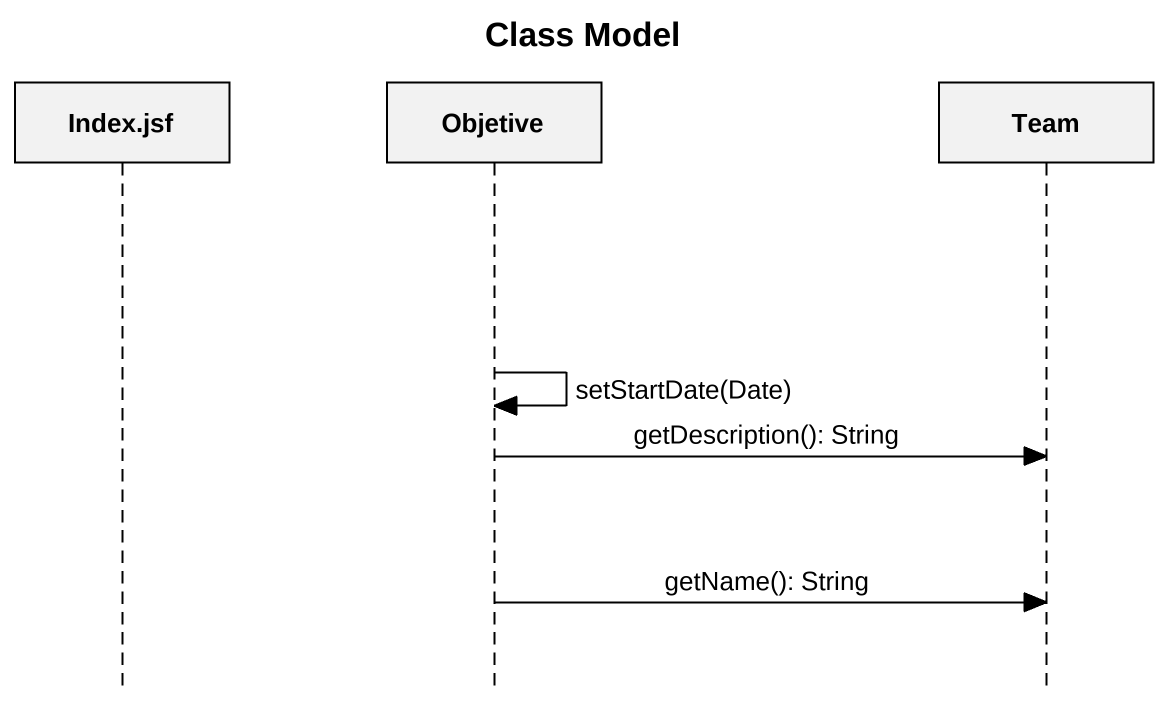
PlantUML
@startuml
title Class Model
hide footbox
participant "Index.jsf" as Index_jsf
participant Objetive
participant Team

Objetive -> Objetive : setStartDate(Date)
Objetive -> Team : getDescription(): String
Objetive -> Team : getName(): String
@enduml
